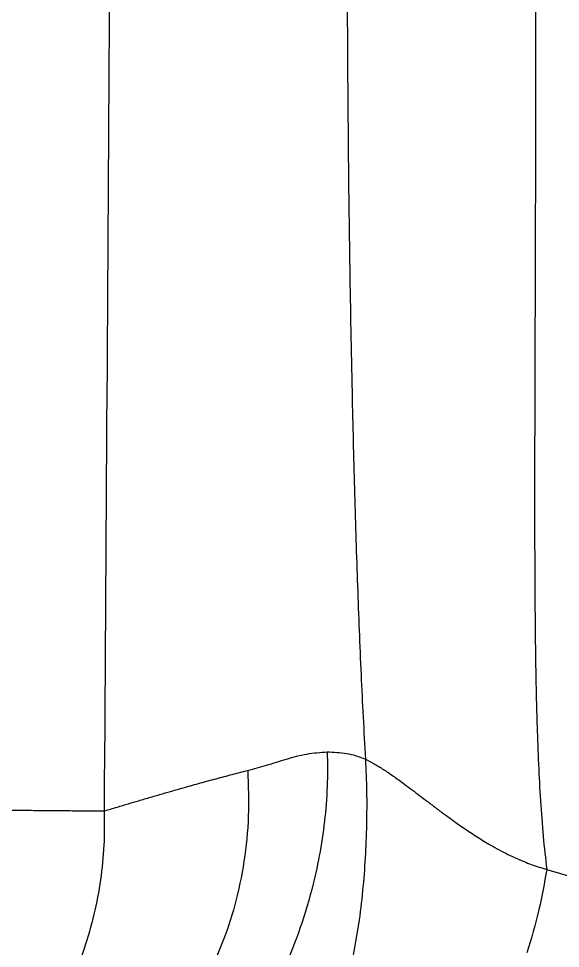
# Model space of a CAD drawing. Extents: x 832 to 912, y 781 to 934.
# Drawn here: x 881.13 to 886.11, y 834.47 to 843.01 of the extents above; entities that cross this region are included whole.
import ezdxf

# ---------------------------------------------------------------- set-up
doc = ezdxf.new("R2010")
doc.units = 0
doc.header["$MEASUREMENT"] = 0
doc.layers.add('1', color=4, linetype='Continuous')

# ---------------------------------------------------------------- blocks, each defined once
blk = doc.blocks.new('2026 SOVEREIGN HL')
at = {"layer": '1', "color": 3, "linetype": 'Continuous', "lineweight": 25}
for points, knots in [([(54.2226, 55.3225), (54.2113, 55.2143), (54.187, 54.9821), (54.1646, 54.6223), (54.1482, 54.2385), (54.1376, 53.8368), (54.1313, 53.4276), (54.1286, 53.0762), (54.1275, 52.7864), (54.1271, 52.5561), (54.1272, 52.3671), (54.1274, 52.2237), (54.1276, 52.1163), (54.1279, 52.0076), (54.1281, 51.919), (54.1284, 51.8421), (54.1287, 51.7634), (54.1292, 51.6528), (54.1298, 51.5098), (54.1305, 51.3613), (54.1315, 51.1803), (54.1326, 50.9821), (54.1346, 50.6166), (54.1377, 50.0981), (54.1415, 49.4291), (54.145, 48.7348), (54.1477, 48.041), (54.1497, 47.3442), (54.1511, 46.5506), (54.1513, 45.6614), (54.1498, 44.6785), (54.1479, 43.9556), (54.1465, 43.4876), (54.1458, 43.2715), (54.1451, 43.0599), (54.1444, 42.8494), (54.1438, 42.6468), (54.1433, 42.461), (54.1428, 42.289), (54.1425, 42.1113), (54.1421, 41.9171), (54.1419, 41.7298), (54.1418, 41.5755), (54.1418, 41.4568), (54.1419, 41.355), (54.142, 41.2566), (54.1421, 41.159), (54.1423, 41.0667), (54.1426, 40.9789), (54.1429, 40.8883), (54.1434, 40.7687), (54.1443, 40.6234), (54.1455, 40.4566), (54.1473, 40.2736), (54.1498, 40.0748), (54.1534, 39.8542), (54.1581, 39.6363), (54.1654, 39.3723), (54.1764, 39.0727), (54.1944, 38.7367), (54.2178, 38.4138), (54.2419, 38.2049), (54.2536, 38.1031)], [0, 0, 0, 0, 0.019237, 0.041265, 0.063341, 0.086568, 0.111541, 0.134781, 0.147841, 0.162017, 0.174887, 0.180747, 0.186969, 0.193561, 0.199656, 0.202385, 0.206937, 0.213337, 0.221621, 0.231785, 0.239155, 0.253076, 0.266227, 0.302653, 0.34311, 0.382356, 0.42313, 0.463487, 0.503232, 0.560796, 0.617735, 0.67379, 0.686289, 0.699003, 0.711326, 0.723053, 0.735569, 0.746543, 0.755344, 0.765475, 0.777441, 0.789129, 0.798055, 0.804292, 0.80979, 0.815768, 0.821433, 0.826788, 0.831838, 0.836738, 0.842565, 0.852679, 0.862076, 0.871648, 0.884615, 0.896774, 0.910192, 0.92272, 0.942986, 0.962739, 0.98185, 1, 1, 1, 1]), ([(50.2883, 54.9326), (50.2729, 52.2175), (50.2421, 46.7867), (50.2066, 41.356), (50.1889, 38.6404)], [0, 0, 0, 0, 0.499959, 1, 1, 1, 1]), ([(52.6515, 54.9306), (52.6318, 54.6717), (52.5916, 54.1421), (52.5484, 53.3259), (52.5122, 52.4768), (52.4834, 51.5998), (52.4581, 50.6052), (52.438, 49.4961), (52.4248, 48.2767), (52.4193, 47.0668), (52.421, 45.8747), (52.4293, 44.7081), (52.4439, 43.556), (52.4637, 42.5045), (52.4873, 41.5568), (52.5141, 40.7153), (52.5456, 39.9035), (52.5741, 39.3745), (52.5881, 39.1155)], [0, 0, 0, 0, 0.0495988, 0.1014674, 0.1553519, 0.210905, 0.2677889, 0.3437787, 0.4208812, 0.4985309, 0.5726824, 0.6464198, 0.7192875, 0.7907816, 0.8456292, 0.8989883, 0.9505459, 1, 1, 1, 1]), ([(51.5076, 39.0119), (51.565, 39.0274), (51.6835, 39.0594), (51.8634, 39.1181), (52.0494, 39.1692), (52.1748, 39.1781), (52.2378, 39.1826)], [0, 0, 0, 0, 0.235769, 0.487723, 0.74257, 1, 1, 1, 1]), ([(52.2378, 39.1826), (52.2392, 39.0762), (52.2421, 38.8622), (52.2156, 38.5436), (52.1683, 38.2279), (52.0915, 37.8838), (51.9782, 37.5194), (51.8244, 37.1428), (51.695, 36.9151), (51.6308, 36.8021)], [0, 0, 0, 0, 0.123051, 0.247535, 0.373147, 0.49944, 0.667922, 0.83525, 1, 1, 1, 1]), ([(52.2378, 39.1826), (52.2967, 39.1805), (52.3852, 39.1775), (52.5021, 39.1503), (52.5595, 39.1271), (52.5881, 39.1155)], [0, 0, 0, 0, 0.499704, 0.751411, 1, 1, 1, 1]), ([(52.5881, 39.1155), (52.5924, 39.0177), (52.6014, 38.8169), (52.5993, 38.5154), (52.5876, 38.2104), (52.5642, 37.905), (52.5283, 37.6055), (52.4758, 37.3098), (52.4071, 37.0286), (52.3401, 36.8579), (52.3077, 36.7752)], [0, 0, 0, 0, 0.118544, 0.243497, 0.368111, 0.493645, 0.623159, 0.745874, 0.876947, 1, 1, 1, 1]), ([(52.5881, 39.1155), (52.6143, 39.1025), (52.666, 39.077), (52.7515, 39.0243), (52.8405, 38.9641), (52.9229, 38.9046), (53.0004, 38.8468), (53.0701, 38.7942), (53.1278, 38.7503), (53.1715, 38.7172), (53.1998, 38.6957), (53.2279, 38.6745), (53.256, 38.6534), (53.2853, 38.6316), (53.3198, 38.6061), (53.3694, 38.5697), (53.4289, 38.5271), (53.4938, 38.4819), (53.5534, 38.4417), (53.6137, 38.4025), (53.6755, 38.364), (53.7434, 38.3238), (53.8169, 38.2828), (53.8971, 38.2414), (53.9944, 38.1958), (54.1128, 38.1468), (54.2059, 38.1179), (54.2536, 38.1031)], [0, 0, 0, 0, 0.0696096, 0.1368087, 0.1992423, 0.265958, 0.3098707, 0.356729, 0.403974, 0.4215222, 0.4398344, 0.4574053, 0.4739897, 0.4919268, 0.5112091, 0.5366304, 0.5810746, 0.6161045, 0.6485997, 0.6818823, 0.7159791, 0.7489402, 0.7898336, 0.8300727, 0.8702745, 0.9335754, 1, 1, 1, 1]), ([(50.1889, 38.6404), (50.2287, 38.6522), (50.3035, 38.6744), (50.4088, 38.7055), (50.5119, 38.736), (50.6156, 38.7666), (50.7212, 38.7974), (50.8246, 38.8273), (50.9411, 38.8606), (51.0728, 38.8976), (51.2186, 38.9374), (51.363, 38.9756), (51.4602, 39), (51.5076, 39.0119)], [0, 0, 0, 0, 0.090597, 0.170467, 0.239609, 0.325379, 0.406701, 0.479827, 0.560686, 0.671786, 0.779404, 0.892268, 1, 1, 1, 1]), ([(51.5076, 39.0119), (51.5126, 38.8716), (51.5224, 38.5911), (51.48, 38.1773), (51.3966, 37.7762), (51.2683, 37.3947), (51.1015, 37.0353), (50.958, 36.8218), (50.8862, 36.7151)], [0, 0, 0, 0, 0.166667, 0.333333, 0.5, 0.666667, 0.833333, 1, 1, 1, 1]), ([(49.1599, 38.6494), (49.2306, 38.6488), (49.372, 38.6476), (49.5697, 38.6458), (49.7534, 38.6442), (49.9194, 38.6428), (50.0678, 38.6415), (50.1485, 38.6408), (50.1889, 38.6404)], [0, 0, 0, 0, 0.166666, 0.333333, 0.5, 0.666666, 0.833332, 1, 1, 1, 1]), ([(50.1889, 38.6404), (50.1899, 38.5355), (50.192, 38.3241), (50.1595, 38.0064), (50.0999, 37.6886), (50.0117, 37.3797), (49.8966, 37.0805), (49.7577, 36.7987), (49.5947, 36.527), (49.4679, 36.3612), (49.4033, 36.2768)], [0, 0, 0, 0, 0.122207, 0.246405, 0.372647, 0.500988, 0.623906, 0.750723, 0.87307, 1, 1, 1, 1]), ([(54.2536, 38.1031), (54.232, 37.9798), (54.187, 37.7224), (54.1112, 37.4686), (54.0716, 37.3363)], [0, 0, 0, 0, 0.4787726, 1, 1, 1, 1]), ([(54.2536, 38.1031), (54.4218, 38.0547), (54.7527, 37.9594), (55.0832, 37.8639), (55.2457, 37.817)], [0, 0, 0, 0, 0.508245, 1, 1, 1, 1])]:
    blk.add_open_spline(points, degree=3, knots=knots, dxfattribs=at)

msp = doc.modelspace()

# ---------------------------------------------------------------- block references
at = {"layer": '1'}
msp.add_blockref('2026 SOVEREIGN HL', (831.7292, 797.0948), dxfattribs=at)

doc.saveas('drawing.dxf')
